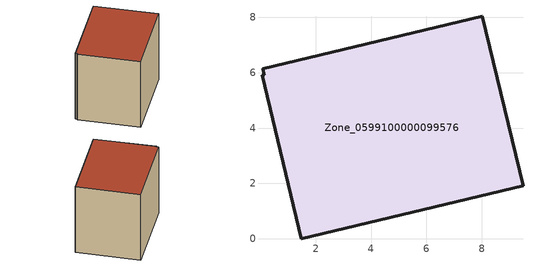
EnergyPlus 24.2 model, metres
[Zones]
Zone_0599100000099576
 floor ground (C_G): 0.08,6.14 8.02,8.04 9.49,1.92 1.47,0 0.05,5.91 0.13,5.92 z0
 wall outside (C_F): 9.49,1.92 8.02,8.04 0.08,6.14 0.13,5.92 0.05,5.91 1.47,0 9.49,1.92 z0:7.42
 roof outside (C_R): 8.02,8.04 0.08,6.14 0.13,5.92 0.05,5.91 1.47,0 9.49,1.92 z7.42
[BUILDING]
Pand.0599100000099576: North Axis=0; Terrain=City; Loads Convergence Tolerance Value=0.04; Temperature Convergence Tolerance Value=0.4; Solar Distribution=FullExterior; Maximum Number of Warmup Days=25; Minimum Number of Warmup Days=1
[Site:Location]
Rotterdam.The.Hague.AP_ZH_NLD Design_Conditions: Latitude=51.96; Longitude=4.45; Time Zone=1; Elevation=-4.5
[SITE:GROUNDTEMPERATURE:BUILDINGSURFACE]
18, 18, 18, 18, 18, 18, 18, 18, 18, 18, 18, 18
[MATERIAL] Thermal Absorptance=0.9; Solar Absorptance=0.7; Visible Absorptance=0.7
Name | Roughness | Thickness | Conductivity | Density | Specific Heat
G.TC.1965-1974 | MediumSmooth | 0.15 | 0.882353 | 540 | 1210
F.TC.1965-1974 | Rough | 0.3 | 0.697674 | 1920 | 840
R.TC.1965-1974 | MediumRough | 0.2 | 0.232558 | 1500 | 1000
[CONSTRUCTION]
C_G: G.TC.1965-1974
C_F: F.TC.1965-1974
C_R: R.TC.1965-1974
[ZONE]
Zone_0599100000099576: Type=1; Multiplier=1; Ceiling Height=Autocalculate; Volume=Autocalculate; Floor Area=autocalculate; Part of Total Floor Area=Yes
[ZONEINFILTRATION:DESIGNFLOWRATE]
Infil_Zone_0599100000099576: Zone or ZoneList or Space or SpaceList=Zone_0599100000099576; Schedule=AlwaysOn; Design Flow Rate Calculation Method=Flow/Area; Flow Rate per Floor Area=0.003; Constant Term Coefficient=1; Temperature Term Coefficient=0; Velocity Term Coefficient=0; Velocity Squared Term Coefficient=0
[HVACTEMPLATE:ZONE:IDEALLOADSAIRSYSTEM]
Zone_0599100000099576: Maximum Heating Supply Air Temperature=50; Minimum Cooling Supply Air Temperature=13; Maximum Heating Supply Air Humidity Ratio=0.0156; Minimum Cooling Supply Air Humidity Ratio=0.0077; Heating Limit=NoLimit; Cooling Limit=NoLimit; Dehumidification Control Type=ConstantSensibleHeatRatio; Cooling Sensible Heat Ratio=0.7; Dehumidification Setpoint=60; Humidification Control Type=None; Humidification Setpoint=30; Outdoor Air Method=None; Outdoor Air Flow Rate per Person=0.00944; Outdoor Air Flow Rate per Zone Floor Area=0; Outdoor Air Flow Rate per Zone=0; Demand Controlled Ventilation Type=None; Outdoor Air Economizer Type=NoEconomizer; Heat Recovery Type=None; Sensible Heat Recovery Effectiveness=0.7; Latent Heat Recovery Effectiveness=0.65
[ZONECONTROL:THERMOSTAT]
ThermostatControl_Zone_0599100000099576: Zone or ZoneList=Zone_0599100000099576; Control Type Schedule=DualSetpointControlType; Control 1=Thermostat_Zone_0599100000099576; Temperature Difference Between Cutout And Setpoint=0
[THERMOSTATSETPOINT:DUALSETPOINT]
Thermostat_Zone_0599100000099576: Heating Setpoint Temperature Schedule=HeatingSetpoint_Zone_0599100000099576; Cooling Setpoint Temperature Schedule=CoolingSetpoint_Zone_0599100000099576
[SCHEDULE:COMPACT]
HeatingSetpoint_Zone_0599100000099576: Through: 12/31, For: AllDays, Until: 24:00, 21
CoolingSetpoint_Zone_0599100000099576: Through: 12/31, For: AllDays, Until: 24:00, 24
DualSetpointControlType: Through: 12/31, For: AllDays, Until: 24:00, 4
AlwaysOn: Through: 12/31, For: AllDays, Until: 24:00, 1
